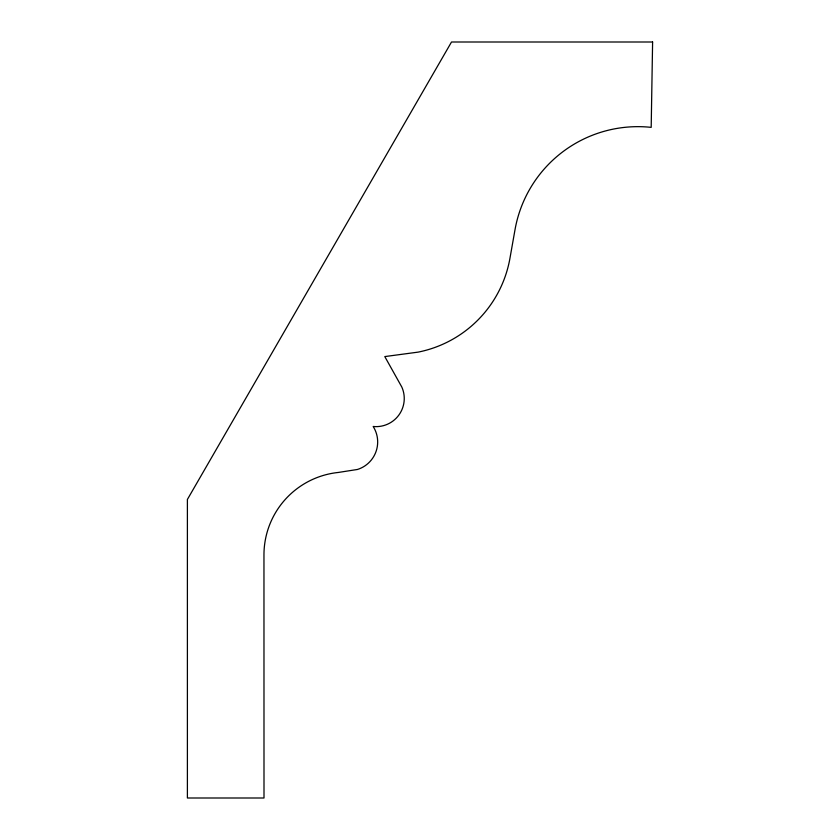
<?xml version="1.0" encoding="UTF-8"?>
<svg xmlns="http://www.w3.org/2000/svg" width="840" height="840" viewBox="0 0 840 840"><rect width="100%" height="100%" fill="white"/><g stroke="black" fill="none" stroke-linecap="round" stroke-linejoin="round"><path stroke-width="1.26" d="M652.606 42L651.189 127.365A124.803 124.803 0 0 0 515.014 229.709L509.943 258.31A116.351 116.351 0 0 1 418.1 352.128L384.794 356.58L401.835 387.082A28.14 28.14 0 0 1 373.17 426.479A28.833 28.833 0 0 1 357.462 469.466L338.383 472.447A82.929 82.929 0 0 0 263.959 554.946L264.002 798L187.394 798L187.394 499.464L451.511 42L652.606 42"/></g></svg>
